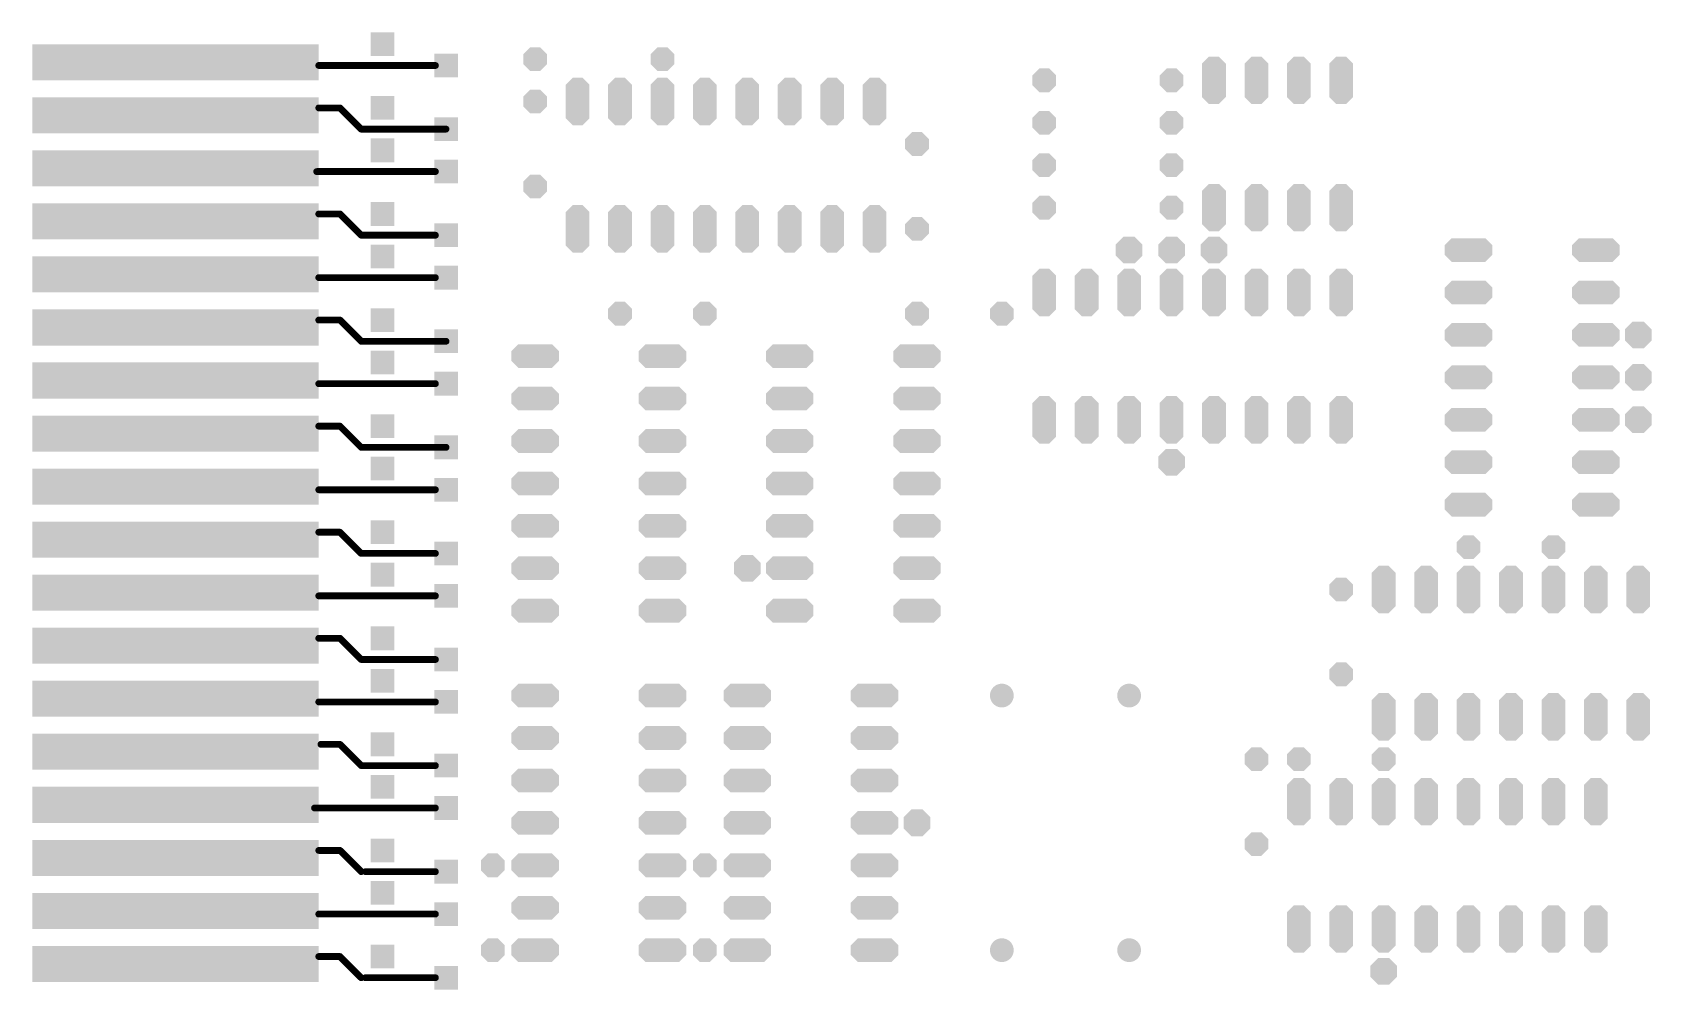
# Model space of a CAD drawing. Extents: x 0.4 to 97.3, y 2.7 to 60.
import ezdxf

# ---------------------------------------------------------------- set-up
doc = ezdxf.new("R2010")
doc.units = 0
doc.layers.add('1', color=12, linetype='CONTINUOUS')
doc.layers.add('17', color=92, linetype='CONTINUOUS')

# ---------------------------------------------------------------- blocks, each defined once
blk = doc.blocks.new('OCTAGONP')
at = {"const_width": 0.5}
blk.add_lwpolyline([(-0.25, -0.1036), (-0.25, 0.1036), (-0.1036, 0.25), (0.1036, 0.25), (0.25, 0.1036), (0.25, -0.1036), (0.1036, -0.25), (-0.1036, -0.25), (-0.25, -0.1036), (-0.25, 0.1036)], dxfattribs=at)
blk = doc.blocks.new('LONGP100')
at = {"const_width": 0.5}
blk.add_lwpolyline([(-0.75, -0.1036), (-0.75, 0.1036), (-0.6036, 0.25), (0.6036, 0.25), (0.75, 0.1036), (0.75, -0.1036), (0.6036, -0.25), (-0.6036, -0.25), (-0.75, -0.1036), (-0.75, 0.1036)], dxfattribs=at)
blk = doc.blocks.new('ROUNDP')
at = {"const_width": 0.5}
blk.add_lwpolyline([(0, -0.25, 1), (0, 0.25, 1), (0, -0.25)], format="xyb", dxfattribs=at)
blk = doc.blocks.new('RECT')
blk.add_solid([(-0.5, -0.5), (0.5, -0.5), (-0.5, 0.5), (0.5, 0.5)])
blk = doc.blocks.new('SQUAREP')
blk.add_solid([(-0.5, -0.5), (0.5, -0.5), (-0.5, 0.5), (0.5, 0.5)])

msp = doc.modelspace()

# ---------------------------------------------------------------- linework, layer by layer
at = {"layer": '1', "const_width": 0.4064}
for points in [[(17.526, 58.039), (24.511, 58.039)], [(18.796, 55.499), (17.526, 55.499)], [(20.066, 54.229), (18.796, 55.499)], [(25.146, 54.229), (20.066, 54.229)], [(17.399, 51.689), (24.511, 51.689)], [(18.796, 49.149), (17.526, 49.149)], [(20.066, 47.879), (18.796, 49.149)], [(24.511, 47.879), (20.066, 47.879)], [(17.526, 45.339), (24.511, 45.339)], [(18.796, 42.799), (17.526, 42.799)], [(20.066, 41.529), (18.796, 42.799)], [(25.146, 41.529), (20.066, 41.529)], [(17.526, 38.989), (24.511, 38.989)], [(18.796, 36.449), (17.526, 36.449)], [(20.066, 35.179), (18.796, 36.449)], [(25.146, 35.179), (20.066, 35.179)], [(17.526, 32.639), (24.511, 32.639)], [(18.796, 30.099), (17.526, 30.099)], [(20.066, 28.829), (18.796, 30.099)], [(24.511, 28.829), (20.066, 28.829)], [(17.526, 26.289), (24.511, 26.289)], [(18.796, 23.749), (17.526, 23.749)], [(20.066, 22.479), (18.796, 23.749)], [(24.511, 22.479), (20.066, 22.479)], [(17.526, 19.939), (24.511, 19.939)], [(18.796, 17.399), (17.653, 17.399)], [(20.066, 16.129), (18.796, 17.399)], [(24.511, 16.129), (20.066, 16.129)], [(17.272, 13.589), (24.511, 13.589)], [(18.796, 11.049), (17.526, 11.049)], [(20.066, 9.779), (18.796, 11.049)], [(24.511, 9.779), (20.32, 9.779)], [(17.526, 7.239), (24.511, 7.239)], [(18.796, 4.699), (17.526, 4.699)], [(20.066, 3.429), (18.796, 4.699)], [(24.511, 3.429), (20.32, 3.429)]]:
    msp.add_lwpolyline(points, dxfattribs=at)
at = {"layer": '1', "const_width": 0.2032}
for points in [[(17.526, 58.1406, 1), (17.526, 57.9374)], [(24.511, 57.9374, 1), (24.511, 58.1406)], [(17.526, 55.6006, 1), (17.526, 55.3974)], [(18.8678, 55.5708, 1), (18.7242, 55.4272)], [(18.796, 55.3974, 1), (18.796, 55.6006)], [(20.066, 54.3306, 1), (20.066, 54.1274)], [(19.9942, 54.1572, 1), (20.1378, 54.3008)], [(25.146, 54.1274, 1), (25.146, 54.3306)], [(17.399, 51.7906, 1), (17.399, 51.5874)], [(24.511, 51.5874, 1), (24.511, 51.7906)], [(17.526, 49.2506, 1), (17.526, 49.0474)], [(18.8678, 49.2208, 1), (18.7242, 49.0772)], [(18.796, 49.0474, 1), (18.796, 49.2506)], [(20.066, 47.9806, 1), (20.066, 47.7774)], [(19.9942, 47.8072, 1), (20.1378, 47.9508)], [(24.511, 47.7774, 1), (24.511, 47.9806)], [(17.526, 45.4406, 1), (17.526, 45.2374)], [(24.511, 45.2374, 1), (24.511, 45.4406)], [(17.526, 42.9006, 1), (17.526, 42.6974)], [(18.8678, 42.8708, 1), (18.7242, 42.7272)], [(18.796, 42.6974, 1), (18.796, 42.9006)], [(20.066, 41.6306, 1), (20.066, 41.4274)], [(19.9942, 41.4572, 1), (20.1378, 41.6008)], [(25.146, 41.4274, 1), (25.146, 41.6306)], [(17.526, 39.0906, 1), (17.526, 38.8874)], [(24.511, 38.8874, 1), (24.511, 39.0906)], [(17.526, 36.5506, 1), (17.526, 36.3474)], [(18.8678, 36.5208, 1), (18.7242, 36.3772)], [(18.796, 36.3474, 1), (18.796, 36.5506)], [(20.066, 35.2806, 1), (20.066, 35.0774)], [(19.9942, 35.1072, 1), (20.1378, 35.2508)], [(25.146, 35.0774, 1), (25.146, 35.2806)], [(17.526, 32.7406, 1), (17.526, 32.5374)], [(24.511, 32.5374, 1), (24.511, 32.7406)], [(17.526, 30.2006, 1), (17.526, 29.9974)], [(18.8678, 30.1708, 1), (18.7242, 30.0272)], [(18.796, 29.9974, 1), (18.796, 30.2006)], [(20.066, 28.9306, 1), (20.066, 28.7274)], [(19.9942, 28.7572, 1), (20.1378, 28.9008)], [(24.511, 28.7274, 1), (24.511, 28.9306)], [(17.526, 26.3906, 1), (17.526, 26.1874)], [(24.511, 26.1874, 1), (24.511, 26.3906)], [(17.526, 23.8506, 1), (17.526, 23.6474)], [(18.8678, 23.8208, 1), (18.7242, 23.6772)], [(18.796, 23.6474, 1), (18.796, 23.8506)], [(20.066, 22.5806, 1), (20.066, 22.3774)], [(19.9942, 22.4072, 1), (20.1378, 22.5508)], [(24.511, 22.3774, 1), (24.511, 22.5806)], [(17.526, 20.0406, 1), (17.526, 19.8374)], [(24.511, 19.8374, 1), (24.511, 20.0406)], [(17.653, 17.5006, 1), (17.653, 17.2974)], [(18.8678, 17.4708, 1), (18.7242, 17.3272)], [(18.796, 17.2974, 1), (18.796, 17.5006)], [(20.066, 16.2306, 1), (20.066, 16.0274)], [(19.9942, 16.0572, 1), (20.1378, 16.2008)], [(24.511, 16.0274, 1), (24.511, 16.2306)], [(17.272, 13.6906, 1), (17.272, 13.4874)], [(24.511, 13.4874, 1), (24.511, 13.6906)], [(17.526, 11.1506, 1), (17.526, 10.9474)], [(18.8678, 11.1208, 1), (18.7242, 10.9772)], [(18.796, 10.9474, 1), (18.796, 11.1506)], [(19.9942, 9.7072, 1), (20.1378, 9.8508)], [(20.32, 9.8806, 1), (20.32, 9.6774)], [(24.511, 9.6774, 1), (24.511, 9.8806)], [(17.526, 7.3406, 1), (17.526, 7.1374)], [(24.511, 7.1374, 1), (24.511, 7.3406)], [(17.526, 4.8006, 1), (17.526, 4.5974)], [(18.8678, 4.7708, 1), (18.7242, 4.6272)], [(18.796, 4.5974, 1), (18.796, 4.8006)], [(19.9942, 3.3572, 1), (20.1378, 3.5008)], [(20.32, 3.5306, 1), (20.32, 3.3274)], [(24.511, 3.3274, 1), (24.511, 3.5306)]]:
    msp.add_lwpolyline(points, format="xyb", dxfattribs=at)

# ---------------------------------------------------------------- block references
at = {"layer": '1', "xscale": 17.1451, "yscale": 2.1591, "rotation": 180}
for p in [(8.9535, 58.2295), (8.9535, 55.0545), (8.9535, 51.8795), (8.9535, 48.7045), (8.9535, 45.5295), (8.9535, 42.3545), (8.9535, 39.1795), (8.9535, 36.0045), (8.9535, 32.8295), (8.9535, 29.6545), (8.9535, 26.4795), (8.9535, 23.3045), (8.9535, 20.1295), (8.9535, 16.9545), (8.9535, 13.7795), (8.9535, 10.6045), (8.9535, 7.4295), (8.9535, 4.2545)]:
    msp.add_blockref('RECT', p, dxfattribs=at)
at = {"layer": '17', "xscale": 1.4224, "yscale": 1.4224}
for name, p, rotation in [('SQUAREP', (21.336, 59.309), 180), ('SQUAREP', (25.146, 58.039), 180), ('LONGP100', (71.12, 57.15), 90), ('LONGP100', (73.66, 57.15), 90), ('LONGP100', (76.2, 57.15), 90), ('LONGP100', (78.74, 57.15), 90), ('LONGP100', (33.02, 55.88), 90), ('LONGP100', (35.56, 55.88), 90), ('LONGP100', (38.1, 55.88), 90), ('LONGP100', (40.64, 55.88), 90), ('LONGP100', (43.18, 55.88), 90), ('LONGP100', (45.72, 55.88), 90), ('LONGP100', (48.26, 55.88), 90), ('LONGP100', (50.8, 55.88), 90), ('OCTAGONP', (60.96, 57.15), 180), ('OCTAGONP', (68.58, 57.15), 180), ('OCTAGONP', (30.48, 55.88), 90), ('SQUAREP', (21.336, 55.499), 180), ('OCTAGONP', (60.96, 54.61), 180), ('OCTAGONP', (68.58, 54.61), 180), ('SQUAREP', (25.146, 54.229), 180), ('SQUAREP', (21.336, 52.959), 180), ('OCTAGONP', (53.34, 53.34), 90), ('SQUAREP', (25.146, 51.689), 180), ('OCTAGONP', (60.96, 52.07), 180), ('OCTAGONP', (68.58, 52.07), 180), ('OCTAGONP', (30.48, 50.8), 90), ('LONGP100', (71.12, 49.53), 90), ('LONGP100', (73.66, 49.53), 90), ('LONGP100', (76.2, 49.53), 90), ('LONGP100', (78.74, 49.53), 90), ('SQUAREP', (21.336, 49.149), 180), ('LONGP100', (33.02, 48.26), 90), ('LONGP100', (35.56, 48.26), 90), ('LONGP100', (38.1, 48.26), 90), ('LONGP100', (40.64, 48.26), 90), ('LONGP100', (43.18, 48.26), 90), ('LONGP100', (45.72, 48.26), 90), ('LONGP100', (48.26, 48.26), 90), ('LONGP100', (50.8, 48.26), 90), ('OCTAGONP', (60.96, 49.53), 180), ('OCTAGONP', (68.58, 49.53), 180), ('SQUAREP', (25.146, 47.879), 180), ('OCTAGONP', (53.34, 48.26), 90), ('LONGP100', (86.36, 46.99), 180), ('LONGP100', (93.98, 46.99), 180), ('SQUAREP', (21.336, 46.609), 180), ('SQUAREP', (25.146, 45.339), 180), ('LONGP100', (60.96, 44.45), 90), ('LONGP100', (63.5, 44.45), 90), ('LONGP100', (66.04, 44.45), 90), ('LONGP100', (68.58, 44.45), 90), ('LONGP100', (71.12, 44.45), 90), ('LONGP100', (73.66, 44.45), 90), ('LONGP100', (76.2, 44.45), 90), ('LONGP100', (78.74, 44.45), 90), ('LONGP100', (86.36, 44.45), 180), ('LONGP100', (93.98, 44.45), 180), ('OCTAGONP', (35.56, 43.18), 180), ('OCTAGONP', (40.64, 43.18), 180), ('SQUAREP', (21.336, 42.799), 180), ('SQUAREP', (25.146, 41.529), 180), ('LONGP100', (86.36, 41.91), 180), ('LONGP100', (93.98, 41.91), 180), ('SQUAREP', (21.336, 40.259), 180), ('LONGP100', (30.48, 40.64), 180), ('LONGP100', (38.1, 40.64), 180), ('LONGP100', (45.72, 40.64), 180), ('LONGP100', (53.34, 40.64), 180), ('LONGP100', (86.36, 39.37), 180), ('LONGP100', (93.98, 39.37), 180), ('SQUAREP', (25.146, 38.989), 180), ('LONGP100', (30.48, 38.1), 180), ('LONGP100', (38.1, 38.1), 180), ('LONGP100', (45.72, 38.1), 180), ('LONGP100', (53.34, 38.1), 180), ('LONGP100', (60.96, 36.83), 90), ('LONGP100', (63.5, 36.83), 90), ('LONGP100', (66.04, 36.83), 90), ('LONGP100', (68.58, 36.83), 90), ('LONGP100', (71.12, 36.83), 90), ('LONGP100', (73.66, 36.83), 90), ('LONGP100', (76.2, 36.83), 90), ('LONGP100', (78.74, 36.83), 90), ('SQUAREP', (21.336, 36.449), 180), ('LONGP100', (86.36, 36.83), 180), ('LONGP100', (93.98, 36.83), 180), ('SQUAREP', (25.146, 35.179), 180), ('LONGP100', (30.48, 35.56), 180), ('LONGP100', (38.1, 35.56), 180), ('LONGP100', (45.72, 35.56), 180), ('LONGP100', (53.34, 35.56), 180), ('LONGP100', (86.36, 34.29), 180), ('LONGP100', (93.98, 34.29), 180), ('SQUAREP', (21.336, 33.909), 180), ('SQUAREP', (25.146, 32.639), 180), ('LONGP100', (30.48, 33.02), 180), ('LONGP100', (38.1, 33.02), 180), ('LONGP100', (45.72, 33.02), 180), ('LONGP100', (53.34, 33.02), 180), ('LONGP100', (86.36, 31.75), 180), ('LONGP100', (93.98, 31.75), 180), ('LONGP100', (30.48, 30.48), 180), ('LONGP100', (38.1, 30.48), 180), ('LONGP100', (45.72, 30.48), 180), ('LONGP100', (53.34, 30.48), 180), ('SQUAREP', (21.336, 30.099), 180), ('SQUAREP', (25.146, 28.829), 180), ('OCTAGONP', (86.36, 29.21), 180), ('OCTAGONP', (91.44, 29.21), 180), ('SQUAREP', (21.336, 27.559), 180), ('LONGP100', (30.48, 27.94), 180), ('LONGP100', (38.1, 27.94), 180), ('LONGP100', (45.72, 27.94), 180), ('LONGP100', (53.34, 27.94), 180), ('OCTAGONP', (78.74, 26.67), 90), ('LONGP100', (81.28, 26.67), 90), ('LONGP100', (83.82, 26.67), 90), ('LONGP100', (86.36, 26.67), 90), ('LONGP100', (88.9, 26.67), 90), ('LONGP100', (91.44, 26.67), 90), ('LONGP100', (93.98, 26.67), 90), ('LONGP100', (96.52, 26.67), 90), ('SQUAREP', (25.146, 26.289), 180), ('LONGP100', (30.48, 25.4), 180), ('LONGP100', (38.1, 25.4), 180), ('LONGP100', (45.72, 25.4), 180), ('LONGP100', (53.34, 25.4), 180), ('SQUAREP', (21.336, 23.749), 180), ('SQUAREP', (25.146, 22.479), 180), ('OCTAGONP', (78.74, 21.59), 90), ('SQUAREP', (21.336, 21.209), 180), ('SQUAREP', (25.146, 19.939), 180), ('LONGP100', (30.48, 20.32), 180), ('LONGP100', (38.1, 20.32), 180), ('LONGP100', (43.18, 20.32), 180), ('LONGP100', (50.8, 20.32), 180), ('ROUNDP', (58.42, 20.32), 90), ('ROUNDP', (66.04, 20.32), 90), ('LONGP100', (81.28, 19.05), 90), ('LONGP100', (83.82, 19.05), 90), ('LONGP100', (86.36, 19.05), 90), ('LONGP100', (88.9, 19.05), 90), ('LONGP100', (91.44, 19.05), 90), ('LONGP100', (93.98, 19.05), 90), ('LONGP100', (96.52, 19.05), 90), ('LONGP100', (30.48, 17.78), 180), ('LONGP100', (38.1, 17.78), 180), ('LONGP100', (43.18, 17.78), 180), ('LONGP100', (50.8, 17.78), 180), ('SQUAREP', (21.336, 17.399), 180), ('SQUAREP', (25.146, 16.129), 180), ('OCTAGONP', (73.66, 16.51), 90), ('OCTAGONP', (76.2, 16.51), 180), ('OCTAGONP', (81.28, 16.51), 180), ('SQUAREP', (21.336, 14.859), 180), ('LONGP100', (30.48, 15.24), 180), ('LONGP100', (38.1, 15.24), 180), ('LONGP100', (43.18, 15.24), 180), ('LONGP100', (50.8, 15.24), 180), ('LONGP100', (76.2, 13.97), 90), ('LONGP100', (78.74, 13.97), 90), ('LONGP100', (81.28, 13.97), 90), ('LONGP100', (83.82, 13.97), 90), ('LONGP100', (86.36, 13.97), 90), ('LONGP100', (88.9, 13.97), 90), ('LONGP100', (91.44, 13.97), 90), ('LONGP100', (93.98, 13.97), 90), ('SQUAREP', (25.146, 13.589), 180), ('LONGP100', (30.48, 12.7), 180), ('LONGP100', (38.1, 12.7), 180), ('LONGP100', (43.18, 12.7), 180), ('LONGP100', (50.8, 12.7), 180), ('SQUAREP', (21.336, 11.049), 180), ('OCTAGONP', (73.66, 11.43), 90), ('OCTAGONP', (27.94, 10.16), 270), ('LONGP100', (30.48, 10.16), 180), ('LONGP100', (38.1, 10.16), 180), ('OCTAGONP', (40.64, 10.16), 270), ('LONGP100', (43.18, 10.16), 180), ('LONGP100', (50.8, 10.16), 180), ('SQUAREP', (25.146, 9.779), 180), ('SQUAREP', (21.336, 8.509), 180), ('SQUAREP', (25.146, 7.239), 180), ('LONGP100', (30.48, 7.62), 180), ('LONGP100', (38.1, 7.62), 180), ('LONGP100', (43.18, 7.62), 180), ('LONGP100', (50.8, 7.62), 180), ('LONGP100', (76.2, 6.35), 90), ('LONGP100', (78.74, 6.35), 90), ('LONGP100', (81.28, 6.35), 90), ('LONGP100', (83.82, 6.35), 90), ('LONGP100', (86.36, 6.35), 90), ('LONGP100', (88.9, 6.35), 90), ('LONGP100', (91.44, 6.35), 90), ('LONGP100', (93.98, 6.35), 90), ('SQUAREP', (21.336, 4.699), 180), ('OCTAGONP', (27.94, 5.08), 270), ('LONGP100', (30.48, 5.08), 180), ('LONGP100', (38.1, 5.08), 180), ('OCTAGONP', (40.64, 5.08), 270), ('LONGP100', (43.18, 5.08), 180), ('LONGP100', (50.8, 5.08), 180), ('ROUNDP', (58.42, 5.08), 90), ('ROUNDP', (66.04, 5.08), 90), ('SQUAREP', (25.146, 3.429), 180)]:
    msp.add_blockref(name, p, dxfattribs=dict(at, rotation=rotation))
at = {"layer": '17'}
for p, xscale, yscale in [((30.48, 58.42), 1.4224, 1.4224), ((38.1, 58.42), 1.4224, 1.4224), ((66.04, 46.99), 1.6002, 1.6002), ((68.58, 46.99), 1.6002, 1.6002), ((71.12, 46.99), 1.6002, 1.6002), ((53.34, 43.18), 1.4224, 1.4224), ((58.42, 43.18), 1.4224, 1.4224), ((96.52, 41.91), 1.6002, 1.6002), ((96.52, 39.37), 1.6002, 1.6002), ((96.52, 36.83), 1.6002, 1.6002), ((68.58, 34.29), 1.6002, 1.6002), ((43.18, 27.94), 1.6002, 1.6002), ((53.34, 12.7), 1.6002, 1.6002), ((81.28, 3.81), 1.6002, 1.6002)]:
    msp.add_blockref('OCTAGONP', p, dxfattribs=dict(at, xscale=xscale, yscale=yscale))

doc.saveas('drawing.dxf')
